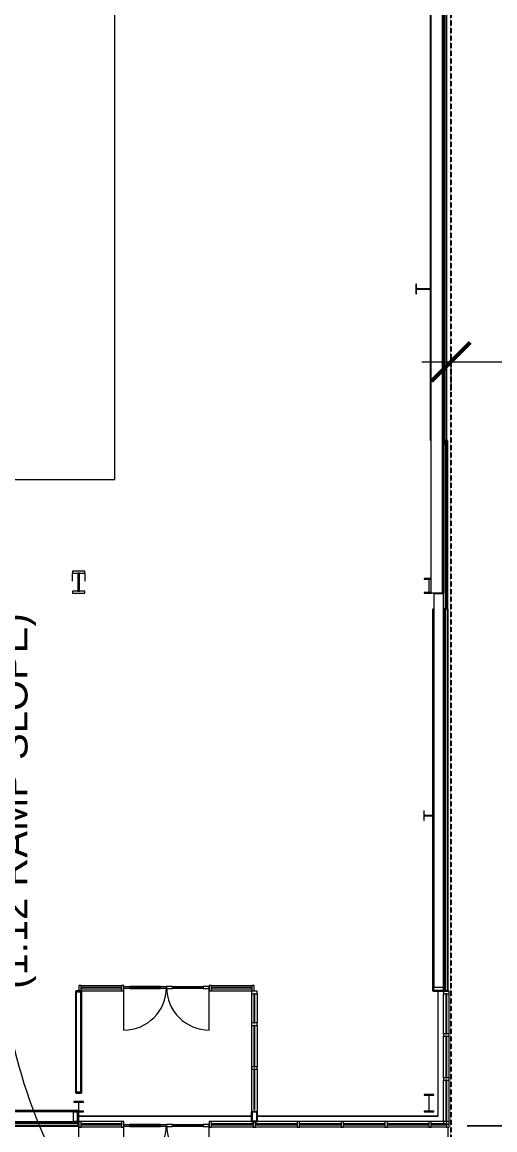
# Model space of a CAD drawing. Header units: inches. Extents: x 1 to 27263, y -26002 to 5769.
# Drawn here: x 25934 to 26324, y -22802 to -21889 of the extents above; entities that cross this region are included whole.
import ezdxf

# ---------------------------------------------------------------- set-up
doc = ezdxf.new("R2010")
doc.units = ezdxf.units.IN
doc.header["$MEASUREMENT"] = 0
doc.linetypes.add('Hidden', pattern=[0.28125, 0.1875, -0.09375])
for name, color, linetype, lineweight in [('A-ANNO-DIMS', 211, 'Continuous', 9), ('A-ANNO-DIMS-256', 211, 'Continuous', 9), ('A-DOOR', 31, 'Continuous', 9), ('A-FLOR', 192, 'Continuous', 9), ('A-GLAZ-CURT', 52, 'Continuous', 9), ('A-GLAZ-CWMG', 51, 'Continuous', 9), ('A-PROP-SBCK', 71, 'Hidden', 25), ('A-WALL', 113, 'Continuous', 9), ('A-WALL-PATT', 111, 'Continuous', 25), ('Conc', 7, 'Continuous', 9), ('I-WALL', 2, 'Continuous', 9), ('L-SITE-WALL', 31, 'Continuous', 9), ('S-BEAM', 12, 'Continuous', 9), ('S-COLS', 52, 'Continuous', 9)]:
    doc.layers.add(name, color=color, linetype=linetype, lineweight=lineweight)
doc.styles.add('Arial_1', font='arial.ttf', dxfattribs={"height": 23.60479})
doc.dimstyles.new('Linear_-_3_32__Arial', dxfattribs={"dimscale": 12, "dimtxt": 24, "dimasz": 2.666667, "dimexe": 2, "dimexo": 1.333333, "dimgap": 1.333333, "dimtad": 1, "dimrnd": 0.25, "dimzin": 1, "dimdsep": 46, "dimlunit": 4, "dimtxsty": 'Arial_1', "dimblk1": 'OBLIQUE', "dimblk2": 'OBLIQUE', "dimsah": 1, "dimcen": 0.09, "dimdle": 2, "dimazin": 0, "dimtfac": 1, "dimtdec": 4, "dimtix": 1, "dimtmove": 1, "dimatfit": 3, "dimfxl": 1, "dimtvp": 1, "dimtfill": 1, "dimfrac": 2, "dimtolj": 1, "dimtzin": 0, "dimarcsym": 2})
doc.dimstyles.new('Linear_-_3_32__Arial_1', dxfattribs={"dimscale": 12, "dimtxt": 24, "dimasz": 2.666667, "dimexe": 2, "dimexo": 1.333333, "dimgap": 1.333333, "dimtad": 1, "dimrnd": 0.25, "dimzin": 1, "dimdsep": 46, "dimlunit": 4, "dimtxsty": 'Arial_1', "dimblk1": 'OBLIQUE', "dimblk2": 'OBLIQUE', "dimsah": 1, "dimcen": 0.09, "dimdle": 2, "dimazin": 0, "dimtfac": 1, "dimtdec": 4, "dimtix": 1, "dimtmove": 0, "dimatfit": 3, "dimfxl": 1, "dimtvp": 1, "dimtfill": 1, "dimfrac": 2, "dimtolj": 1, "dimtzin": 0, "dimarcsym": 2})
pattern_1 = [(0, (0, 0), (0, 32), []), (90, (0, 0), (-32, 2e-15), [])]
pattern_2 = [(161.57, (1.28, 1.28), (-10.24040374, -0.00056827), [0, -72.858, 8.09, 0]), (18.43, (-1.28, 1.28), (-10.24040374, 0.00056827), [0, -72.858, 8.09, 0]), (108.43, (1.28, 1.28), (5.1184649, -25.6019259), [24.282, -56.666]), (71.57, (-1.28, 1.28), (5.1184649, 25.6019259), [24.282, -56.666])]
pattern_3 = [(45, (0, 0), (-25.342707, 25.342707), []), (45, (0, 38.4), (-25.342707, 25.342707), [])]

# ---------------------------------------------------------------- blocks, each defined once
blk = doc.blocks.new('Struct_Xcel_Sports Complex_rvt-1-Site Plan - Phase 1')
at = {"layer": 'A-FLOR', "color": 7}
for p, q in [((26273.39, -22359.55), (26273.39, -22360.05)), ((26276.89, -22687.68), (26276.89, -22790.8)), ((26123.27, -22790.8), (25980.77, -22790.8)), ((26276.89, -22790.8), (26128.02, -22790.8))]:
    blk.add_line(p, q, dxfattribs=at)
at = {"layer": 'L-SITE-WALL', "color": 7}
for p, q in [((25980.77, -22790.8), (26123.27, -22790.8)), ((26128.02, -22790.8), (26276.89, -22790.8)), ((25981.02, -22798.8), (25980.77, -22798.8))]:
    blk.add_line(p, q, dxfattribs=at)
blk = doc.blocks.new('W-Wide Flange-Column - B2_E-V8-Site Plan - Phase 1')
at = {"layer": 'S-COLS'}
h = blk.add_hatch(dxfattribs=at)
h.set_pattern_fill('FP_7', color=256, style=0, pattern_type=2)
h.set_pattern_definition([(225, (25980.89, -22783.053), (25.342707, -25.342707), []), (225, (25980.89, -22821.453), (25.342707, -25.342707), [])])
h.paths.add_polyline_path([(4, 4.25), (-4, 4.25), (-4, 3.82), (-0.84, 3.82), (-0.35, 3.61), (-0.14, 3.12), (-0.14, -3.12), (-0.35, -3.61), (-0.84, -3.82), (-4, -3.82), (-4, -4.25), (4, -4.25), (4, -3.82), (0.84, -3.82), (0.35, -3.61), (0.14, -3.12), (0.14, 3.12), (0.35, 3.61), (0.84, 3.82), (4, 3.82)], flags=0)
at = {"layer": 'S-COLS', "lineweight": 15}
for p, q in [((4, 4.25), (-4, 4.25)), ((-4, 4.25), (-4, 3.82)), ((-4, 3.82), (-0.84, 3.82)), ((-0.14, 3.12), (-0.14, -3.12)), ((0.14, -3.12), (0.14, 3.12)), ((0.84, 3.82), (4, 3.82)), ((4, 3.82), (4, 4.25)), ((-0.84, -3.82), (-4, -3.82)), ((-4, -3.82), (-4, -4.25)), ((-4, -4.25), (4, -4.25)), ((4, -3.82), (0.84, -3.82)), ((4, -4.25), (4, -3.82))]:
    blk.add_line(p, q, dxfattribs=at)
for centre, start, end in [((-0.84, 3.12), 0, 90), ((0.84, 3.12), 90, 180), ((-0.84, -3.12), 270, 0), ((0.84, -3.12), 180, 270)]:
    blk.add_arc(centre, 0.691, start, end, dxfattribs=at)
blk = doc.blocks.new('W-Wide Flange-Column - B2_D-1169473-Site Plan - Phase 1')
at = {"layer": 'S-COLS', "lineweight": 15}
for p, q in [((4, 7.12), (-4, 7.12)), ((-4, 7.12), (-4, 6.69)), ((-4, 6.69), (-0.84, 6.69)), ((-0.14, 6), (-0.14, -6)), ((0.14, -6), (0.14, 6)), ((0.84, 6.69), (4, 6.69)), ((4, 6.69), (4, 7.12)), ((-0.84, -6.69), (-4, -6.69)), ((-4, -6.69), (-4, -7.12)), ((-4, -7.12), (4, -7.12)), ((4, -6.69), (0.84, -6.69)), ((4, -7.12), (4, -6.69))]:
    blk.add_line(p, q, dxfattribs=at)
for centre, start, end in [((-0.84, 6), 0, 90), ((0.84, 6), 90, 180), ((-0.84, -6), 270, 0), ((0.84, -6), 180, 270)]:
    blk.add_arc(centre, 0.691, start, end, dxfattribs=at)
blk = doc.blocks.new('Girt_C - 8_D-1279678-Site Plan - Phase 1')
at = {"layer": 'S-BEAM'}
for p, q in [((26273.39, -22360.05), (26273.39, -22684.84)), ((26273.39, -22360.05), (26273.58, -22360.05)), ((26273.58, -22360.05), (26281.2, -22360.05)), ((26281.2, -22360.05), (26281.39, -22360.05)), ((26281.39, -22684.84), (26281.39, -22360.05)), ((26273.58, -22684.84), (26273.39, -22684.84)), ((26281.2, -22684.84), (26273.58, -22684.84)), ((26281.39, -22684.84), (26281.2, -22684.84))]:
    blk.add_line(p, q, dxfattribs=at)
blk = doc.blocks.new('System Panel - Exterior Glazing-1142345-Site Plan - Phase 1')
at = {"layer": 'A-GLAZ-CURT'}
for p, q in [((16.53125, 1.25), (-16.53125, 1.25)), ((-16.53125, 1.25), (-16.53125, 0.25)), ((-16.53125, 0.25), (-16.53125, 1.25)), ((16.53125, 1.25), (-16.53125, 1.25)), ((-16.53125, 0.25), (16.53125, 0.25)), ((-16.53125, 0.25), (16.53125, 0.25)), ((16.53125, 0.25), (16.53125, 1.25)), ((16.53125, 1.25), (16.53125, 0.25))]:
    blk.add_line(p, q, dxfattribs=at)
blk = doc.blocks.new('Door_Single_Storefront - one-1142389-Site Plan - Phase 1')
at = {"layer": 'A-DOOR'}
for p, q in [((-17.59375, -1), (-17.59375, 0.75)), ((-17.59375, 0.75), (-12.59375, 0.75)), ((-17.59375, -35.1875), (-17.59375, 0)), ((-12.59375, 0.75), (-12.59375, -1)), ((12.59375, 0.75), (-12.59375, 0.75)), ((-12.59375, -0.5), (-12.59375, 0.25)), ((-12.59375, 0.25), (12.59375, 0.25)), ((12.59375, -1), (12.59375, 0.75)), ((12.59375, 0.75), (17.59375, 0.75)), ((12.59375, 0.25), (12.59375, -0.5)), ((17.59375, 0.75), (17.59375, -1)), ((-12.59375, -1), (-17.59375, -1)), ((12.59375, -0.5), (-12.59375, -0.5)), ((-12.59375, -1), (12.59375, -1)), ((17.59375, -1), (12.59375, -1))]:
    blk.add_line(p, q, dxfattribs=at)
blk.add_arc((-17.59375, 0), 35.1875, 270, 0, dxfattribs=at)
blk = doc.blocks.new('Door_Single_Storefront - one-1142390-Site Plan - Phase 1')
at = {"layer": 'A-DOOR'}
for p, q in [((-17.59375, 35.1875), (-17.59375, 0)), ((-12.59375, 1), (-17.59375, 1)), ((-17.59375, 1), (-17.59375, -0.75)), ((-12.59375, -0.75), (-12.59375, 1)), ((-12.59375, 1), (12.59375, 1)), ((12.59375, 0.5), (-12.59375, 0.5)), ((-12.59375, 0.5), (-12.59375, -0.25)), ((17.59375, 1), (12.59375, 1)), ((12.59375, 1), (12.59375, -0.75)), ((12.59375, -0.25), (12.59375, 0.5)), ((17.59375, -0.75), (17.59375, 1)), ((-17.59375, -0.75), (-12.59375, -0.75)), ((-12.59375, -0.25), (12.59375, -0.25)), ((12.59375, -0.75), (-12.59375, -0.75)), ((12.59375, -0.75), (17.59375, -0.75))]:
    blk.add_line(p, q, dxfattribs=at)
blk.add_arc((-17.59375, 0), 35.1875, 360, 90, dxfattribs=at)
blk = doc.blocks.new('System Panel - Exterior Glazing-827454-Site Plan - Phase 1')
at = {"layer": 'A-GLAZ-CURT'}
for p, q in [((17.09375, 1.25), (-17.09375, 1.25)), ((-17.09375, 1.25), (-17.09375, 0.25)), ((-17.09375, 0.25), (-17.09375, 1.25)), ((17.09375, 1.25), (-17.09375, 1.25)), ((-17.09375, 0.25), (17.09375, 0.25)), ((-17.09375, 0.25), (17.09375, 0.25)), ((17.09375, 0.25), (17.09375, 1.25)), ((17.09375, 1.25), (17.09375, 0.25))]:
    blk.add_line(p, q, dxfattribs=at)
blk = doc.blocks.new('Rectangular Mullion - Exterior 2_ x 4_5_-1305154-Site Plan - Phase 1')
at = {"layer": 'A-GLAZ-CWMG'}
for p, q in [((26016.08, -22795.43), (25983.02, -22795.43)), ((26016.08, -22799.93), (25983.02, -22799.93))]:
    blk.add_line(p, q, dxfattribs=at)
blk = doc.blocks.new('Rectangular Mullion - Exterior 2_ x 4_5_-1305160-Site Plan - Phase 1')
at = {"layer": 'A-GLAZ-CWMG'}
for p, q in [((26123.27, -22795.43), (26090.45, -22795.43)), ((26124.64, -22799.93), (26090.45, -22799.93))]:
    blk.add_line(p, q, dxfattribs=at)
blk = doc.blocks.new('Rectangular Mullion - Exterior 2_ x 4_5_-1135280-Site Plan - Phase 1')
at = {"layer": 'A-GLAZ-CWMG'}
for p, q in [((26160.83, -22795.43), (26128.02, -22795.43)), ((26160.83, -22799.93), (26126.64, -22799.93))]:
    blk.add_line(p, q, dxfattribs=at)
blk = doc.blocks.new('Rectangular Mullion - Exterior 2_ x 4_5_-V12-Site Plan - Phase 1')
at = {"layer": 'A-GLAZ-CWMG'}
for p, q in [((26197.02, -22795.43), (26162.83, -22795.43)), ((26197.02, -22799.93), (26162.83, -22799.93))]:
    blk.add_line(p, q, dxfattribs=at)
blk = doc.blocks.new('Rectangular Mullion - Exterior 2_ x 4_5_-1142350-Site Plan - Phase 1')
at = {"layer": 'A-GLAZ-CWMG', "lineweight": 13}
for p, q in [((-2, 1.5), (0, 1.5)), ((-2, -3), (-2, 1.5)), ((0, 1.5), (0, -3)), ((0, -3), (-2, -3))]:
    blk.add_line(p, q, dxfattribs=at)
blk = doc.blocks.new('Rectangular Mullion - Exterior 2_ x 4_5_-1142353-Site Plan - Phase 1')
at = {"layer": 'A-GLAZ-CWMG', "lineweight": 13}
for p, q in [((0, 1.5), (-2, 1.5)), ((-2, 1.5), (-2, -3)), ((0, -3), (0, 1.5)), ((-2, -3), (0, -3))]:
    blk.add_line(p, q, dxfattribs=at)
blk = doc.blocks.new('Rectangular Mullion - Exterior 2_ x 4_5_-1142343-Site Plan - Phase 1')
at = {"layer": 'A-GLAZ-CWMG', "lineweight": 13}
for p, q in [((-1, 1.5), (1, 1.5)), ((-1, -3), (-1, 1.5)), ((1, 1.5), (1, -3)), ((1, -3), (-1, -3))]:
    blk.add_line(p, q, dxfattribs=at)
blk = doc.blocks.new('System Panel - Exterior Glazing-1274973-Site Plan - Phase 1')
at = {"layer": 'A-GLAZ-CURT'}
for p, q in [((6.31, 1.25), (-6.31, 1.25)), ((-6.31, 1.25), (-6.31, 0.25)), ((-6.31, 0.25), (-6.31, 1.25)), ((3.81, 1.25), (-6.31, 1.25)), ((-6.31, 0.25), (6.31, 0.25)), ((-6.31, 0.25), (6.31, 0.25)), ((6.31, 0.25), (6.31, 1.25)), ((6.31, 1.06), (6.31, 0.25))]:
    blk.add_line(p, q, dxfattribs=at)
blk = doc.blocks.new('Rectangular Mullion - Exterior 2_ x 4_5_-1274971-Site Plan - Phase 1')
at = {"layer": 'A-GLAZ-CWMG'}
for p, q in [((26281.52, -22795.43), (26271.39, -22795.43)), ((26284.02, -22799.93), (26271.39, -22799.93))]:
    blk.add_line(p, q, dxfattribs=at)
blk = doc.blocks.new('System Panel - Exterior Glazing-1142335-Site Plan - Phase 1')
at = {"layer": 'A-GLAZ-CURT'}
for p, q in [((16.53125, -0.25), (-16.53125, -0.25)), ((-16.53125, -0.25), (-16.53125, -1.25)), ((-16.53125, -1.25), (-16.53125, -0.25)), ((16.53125, -0.25), (-16.53125, -0.25)), ((-16.53125, -1.25), (16.53125, -1.25)), ((-16.53125, -1.25), (16.53125, -1.25)), ((16.53125, -1.25), (16.53125, -0.25)), ((16.53125, -0.25), (16.53125, -1.25))]:
    blk.add_line(p, q, dxfattribs=at)
blk = doc.blocks.new('System Panel - Exterior Glazing-827433-Site Plan - Phase 1')
at = {"layer": 'A-GLAZ-CURT'}
for p, q in [((17.09375, -0.25), (-17.09375, -0.25)), ((-17.09375, -0.25), (-17.09375, -1.25)), ((-17.09375, -1.25), (-17.09375, -0.25)), ((17.09375, -0.25), (-17.09375, -0.25)), ((-17.09375, -1.25), (17.09375, -1.25)), ((-17.09375, -1.25), (17.09375, -1.25)), ((17.09375, -1.25), (17.09375, -0.25)), ((17.09375, -0.25), (17.09375, -1.25))]:
    blk.add_line(p, q, dxfattribs=at)
blk = doc.blocks.new('Rectangular Mullion - Exterior 2_ x 4_5_-1135294-Site Plan - Phase 1')
at = {"layer": 'A-GLAZ-CWMG'}
for p, q in [((26281.52, -22722.99), (26281.52, -22689.93)), ((26286.02, -22722.99), (26286.02, -22689.93))]:
    blk.add_line(p, q, dxfattribs=at)
blk = doc.blocks.new('Rectangular Mullion - Exterior 2_ x 4_5_-V13-Site Plan - Phase 1')
at = {"layer": 'A-GLAZ-CWMG'}
for p, q in [((26281.52, -22795.37), (26281.52, -22761.18)), ((26286.02, -22795.37), (26286.02, -22761.18))]:
    blk.add_line(p, q, dxfattribs=at)
blk = doc.blocks.new('Rectangular Mullion - Exterior 2_ x 4_5_-1142342-Site Plan - Phase 1')
at = {"layer": 'A-GLAZ-CWMG', "lineweight": 13}
for p, q in [((0, 3), (-2, 3)), ((-2, 3), (-2, -1.5)), ((0, -1.5), (0, 3)), ((-2, -1.5), (0, -1.5))]:
    blk.add_line(p, q, dxfattribs=at)
blk = doc.blocks.new('Rectangular Mullion - Exterior 2_ x 4_5_-1115231-Site Plan - Phase 1')
at = {"layer": 'A-GLAZ-CWMG', "lineweight": 13}
for p, q in [((-1, 3), (1, 3)), ((-1, -1.5), (-1, 3)), ((1, 3), (1, -1.5)), ((1, -1.5), (-1, -1.5))]:
    blk.add_line(p, q, dxfattribs=at)
blk = doc.blocks.new('Rectangular Mullion - Exterior 2_ x 4_5_-769211-Site Plan - Phase 1')
at = {"layer": 'A-GLAZ-CWMG'}
for p, q in [((26281.52, -22759.18), (26281.52, -22724.99)), ((26286.02, -22759.18), (26286.02, -22724.99))]:
    blk.add_line(p, q, dxfattribs=at)
blk = doc.blocks.new('Rectangular Mullion - Exterior 2_ x 4_5_-827464-Site Plan - Phase 1')
at = {"layer": 'A-GLAZ-CWMG', "lineweight": 13}
for p, q in [((-1, 3), (1, 3)), ((-1, -1.5), (-1, 3)), ((1, 3), (1, -1.5)), ((1, -1.5), (-1, -1.5))]:
    blk.add_line(p, q, dxfattribs=at)
blk = doc.blocks.new('System Panel - Exterior Glazing-V14-Site Plan - Phase 1')
at = {"layer": 'A-GLAZ-CURT'}
for p, q in [((16.53125, 1.25), (-16.53125, 1.25)), ((-16.53125, 1.25), (-16.53125, 0.25)), ((-16.53125, 0.25), (-16.53125, 1.25)), ((16.53125, 1.25), (-16.53125, 1.25)), ((-16.53125, 0.25), (16.53125, 0.25)), ((-16.53125, 0.25), (16.53125, 0.25)), ((16.53125, 0.25), (16.53125, 1.25)), ((16.53125, 1.25), (16.53125, 0.25))]:
    blk.add_line(p, q, dxfattribs=at)
blk = doc.blocks.new('System Panel - Exterior Glazing-1142649-Site Plan - Phase 1')
at = {"layer": 'A-GLAZ-CURT'}
for p, q in [((12.06, 1.25), (-12.06, 1.25)), ((-12.06, 1.25), (-12.06, 0.25)), ((-12.06, 0.25), (-12.06, 1.25)), ((12.06, 1.25), (-12.06, 1.25)), ((-12.06, 0.25), (12.06, 0.25)), ((-12.06, 0.25), (12.06, 0.25)), ((12.06, 0.25), (12.06, 1.25)), ((12.06, 1.25), (12.06, 0.25))]:
    blk.add_line(p, q, dxfattribs=at)
blk = doc.blocks.new('Rectangular Mullion - Exterior 2_ x 4_5_-1135311-Site Plan - Phase 1')
at = {"layer": 'A-GLAZ-CWMG'}
for p, q in [((26123.39, -22752.24), (26123.39, -22787.3)), ((26127.89, -22752.24), (26127.89, -22787.3))]:
    blk.add_line(p, q, dxfattribs=at)
blk = doc.blocks.new('Rectangular Mullion - Exterior 2_ x 4_5_-769167-Site Plan - Phase 1')
at = {"layer": 'A-GLAZ-CWMG'}
for p, q in [((26123.39, -22716.05), (26123.39, -22750.24)), ((26127.89, -22716.05), (26127.89, -22750.24))]:
    blk.add_line(p, q, dxfattribs=at)
blk = doc.blocks.new('Rectangular Mullion - Exterior 2_ x 4_5_-1142647-Site Plan - Phase 1')
at = {"layer": 'A-GLAZ-CWMG'}
for p, q in [((26123.39, -22689.93), (26123.39, -22714.05)), ((26127.89, -22689.93), (26127.89, -22714.05))]:
    blk.add_line(p, q, dxfattribs=at)
blk = doc.blocks.new('Rectangular Mullion - Exterior 2_ x 4_5_-1142586-Site Plan - Phase 1')
at = {"layer": 'A-GLAZ-CWMG', "lineweight": 13}
for p, q in [((-2, 1.5), (0, 1.5)), ((-2, -3), (-2, 1.5)), ((0, 1.5), (0, -3)), ((0, -3), (-2, -3))]:
    blk.add_line(p, q, dxfattribs=at)
blk = doc.blocks.new('Rectangular Mullion - Exterior 2_ x 4_5_-827470-Site Plan - Phase 1')
at = {"layer": 'A-GLAZ-CWMG', "lineweight": 13}
for p, q in [((-1, 1.5), (1, 1.5)), ((-1, -3), (-1, 1.5)), ((1, 1.5), (1, -3)), ((1, -3), (-1, -3))]:
    blk.add_line(p, q, dxfattribs=at)
blk = doc.blocks.new('Rectangular Mullion - Exterior 2_ x 4_5_-1305234-Site Plan - Phase 1')
at = {"layer": 'A-GLAZ-CWMG'}
for p, q in [((26090.45, -22683.18), (26123.52, -22683.18)), ((26090.45, -22687.68), (26123.52, -22687.68))]:
    blk.add_line(p, q, dxfattribs=at)
blk = doc.blocks.new('Rectangular Mullion - Profile_Polycarbonate_right-1189761-Site Plan - Phase 1')
at = {"layer": 'A-GLAZ-CWMG', "lineweight": 13}
for p, q in [((0, 1.141125), (-3.622, 1.141125)), ((-3.622, 1.141125), (-3.622, 0.787125)), ((-3.622, 0.787125), (-3.372, 0.787125)), ((-3.5595, 0.849625), (-3.5595, 1.078625)), ((-3.5595, 1.078625), (-0.0625, 1.078625)), ((-3.372, 0.849625), (-3.5595, 0.849625)), ((-3.372, 0.787125), (-3.372, 0.849625)), ((-0.0625, 1.078625), (-0.0625, -0.922375)), ((0, -0.984875), (0, 1.141125)), ((-2.7715, -0.859875), (-2.834, -0.859875)), ((-2.834, -0.859875), (-2.834, -0.984875)), ((-2.834, -0.984875), (0, -0.984875)), ((-2.7715, -0.922375), (-2.7715, -0.859875)), ((-0.0625, -0.922375), (-2.7715, -0.922375))]:
    blk.add_line(p, q, dxfattribs=at)
blk = doc.blocks.new('columns and girder2 - one-V33-Site Plan - Phase 1')
at = {"layer": 'S-BEAM'}
h = blk.add_hatch(dxfattribs=at)
h.set_pattern_fill('FP_26', color=256, style=0, pattern_type=2)
h.set_pattern_definition([(225, (25980.89, -22360.053), (25.342707, -25.342707), []), (225, (25980.89, -22398.453), (25.342707, -25.342707), [])])
h.paths.add_polyline_path([(5, -0.5), (-5, -0.5), (-5, -2), (5, -2)], flags=0)
h.paths.add_polyline_path([(-5, -17.03), (-5, -18.55), (5, -18.55), (5, -17.03)], flags=0)
h.paths.add_polyline_path([(5, -1204.89), (-5, -1204.89), (-5, -1206.4), (5, -1206.4)], flags=0)
h.paths.add_polyline_path([(3.48, -1224.25), (-5, -1224.25), (-5, -1225.75), (5, -1225.75), (5, -1224.25)], flags=0)
at = {"layer": 'S-BEAM', "lineweight": 15}
for p, q in [((5, -0.5), (-5, -0.5)), ((-5, -0.5), (-5, -2)), ((-5, -2), (5, -2)), ((0.62, -2), (-0.63, -2)), ((-0.63, -2), (-0.63, -17.03)), ((0.62, -17.03), (0.62, -2)), ((5, -2), (5, -0.5)), ((5, -17.03), (-5, -17.03)), ((-5, -17.03), (-5, -18.55)), ((-0.63, -17.03), (0.62, -17.03)), ((5, -18.55), (5, -17.03)), ((-5, -18.55), (5, -18.55))]:
    blk.add_line(p, q, dxfattribs=at)
at = {"layer": 'S-BEAM'}
for p, q in [((-5, -17.03), (-5, -10.42)), ((5, -10.42), (5, -17.03))]:
    blk.add_line(p, q, dxfattribs=at)
blk = doc.blocks.new('Girt_C - 8_D-1278687-Site Plan - Phase 1')
at = {"layer": 'S-BEAM'}
for p, q in [((25976.39, -22787.3), (24248.39, -22787.3)), ((25976.39, -22787.3), (25976.39, -22787.49)), ((25976.39, -22787.49), (25976.39, -22795.12)), ((24248.39, -22795.3), (25976.39, -22795.3)), ((25976.39, -22795.12), (25976.39, -22795.3))]:
    blk.add_line(p, q, dxfattribs=at)
blk = doc.blocks.new('Rectangular Mullion - Exterior 2_ x 4_5_-1142587-Site Plan - Phase 1')
at = {"layer": 'A-GLAZ-CWMG', "lineweight": 13}
for p, q in [((0, 1.5), (-2, 1.5)), ((-2, 1.5), (-2, -3)), ((0, -3), (0, 1.5)), ((-2, -3), (0, -3))]:
    blk.add_line(p, q, dxfattribs=at)
blk = doc.blocks.new('Girt_Z - 10_D-1236892-Site Plan - Phase 1')
at = {"layer": 'S-BEAM'}
for p, q in [((26271.39, -22359.55), (26271.39, -21135.55)), ((26280.75, -22359.55), (26280.75, -21135.55)), ((26280.82, -22359.55), (26280.82, -21135.55)), ((26281.39, -21135.55), (26281.39, -22359.55)), ((26280.75, -22359.55), (26271.39, -22359.55)), ((26280.82, -22359.55), (26280.75, -22359.55)), ((26281.39, -22359.55), (26280.82, -22359.55))]:
    blk.add_line(p, q, dxfattribs=at)
blk = doc.blocks.new('DIMBLOCK53-Site Plan - Phase 1')
at = {"layer": 'A-ANNO-DIMS-256', "lineweight": 50}
for p, q in [((26287.52, -22168.88), (26303.52, -22152.88)), ((27007.52, -22168.88), (27023.52, -22152.88)), ((26287.52, -22168.88), (26271.52, -22184.88)), ((27007.52, -22168.88), (26991.52, -22184.88))]:
    blk.add_line(p, q, dxfattribs=at)
at = {"layer": 'A-ANNO-DIMS-256'}
for p, q in [((26287.52, -22162.25), (26287.52, -22192.88)), ((26287.52, -22168.88), (26287.52, -22162.25)), ((27007.52, -22162.25), (27007.52, -22192.88)), ((27007.52, -22168.88), (27007.52, -22162.25)), ((26263.52, -22168.88), (27031.52, -22168.88))]:
    blk.add_line(p, q, dxfattribs=at)
at = {"layer": 'A-ANNO-DIMS-256', "color": 0, "attachment_point": 1, "line_spacing_factor": 0.938532, "style": 'Arial_1', "bg_fill": 3, "box_fill_scale": 1.25, "bg_fill_color": 0, "bg_fill_transparency": 0}
for s, insert, char_height, width in [('60\' - 0"', (26596.56, -22122.26), 23.605, 122.2892), ('(UNLIMITED AREA SETBACK)', (26418.41, -22191.18), 23.6048, 549.8585)]:
    blk.add_mtext(s, dxfattribs=dict(at, insert=insert, char_height=char_height, width=width))
blk = doc.blocks.new('_Oblique')
at = {"color": 0, "linetype": 'ByBlock', "lineweight": -2}
blk.add_line((-0.5, -0.5), (0.5, 0.5), dxfattribs=at)
blk = doc.blocks.new('DIMBLOCK56-Site Plan - Phase 1')
at = {"layer": 'A-ANNO-DIMS-256'}
for p, q in [((26069.78, -22856.07), (26069.78, -22976.07)), ((26202.89, -22880.07), (26045.78, -22880.07)), ((26069.78, -22880.07), (26202.89, -22880.07)), ((26142.89, -22952.07), (26045.78, -22952.07)), ((26069.78, -22952.07), (26142.89, -22952.07))]:
    blk.add_line(p, q, dxfattribs=at)
at = {"layer": 'A-ANNO-DIMS-256', "lineweight": 50}
for p, q in [((26069.78, -22880.07), (26053.78, -22864.07)), ((26069.78, -22880.07), (26085.78, -22896.07)), ((26069.78, -22952.07), (26053.78, -22936.07)), ((26069.78, -22952.07), (26085.78, -22968.07))]:
    blk.add_line(p, q, dxfattribs=at)
at = {"layer": 'A-ANNO-DIMS-256'}
blk.add_ellipse((26069.78, -22574.21), major_axis=(0, 341.86), ratio=0.470866, start_param=1.570796, end_param=3.141593, dxfattribs=at)
at = {"layer": 'A-ANNO-DIMS-256', "color": 0, "insert": (25915.12, -22685.9), "char_height": 23.6048, "width": 368.64, "attachment_point": 1, "rotation": 90, "line_spacing_factor": 0.938532, "style": 'Arial_1', "bg_fill": 3, "box_fill_scale": 1.25, "bg_fill_color": 0, "bg_fill_transparency": 0}
blk.add_mtext('(1:12 RAMP SLOPE)', dxfattribs=at)
at = {"layer": 'A-ANNO-DIMS-256', "color": 0, "insert": (25878.2, -22574.21), "char_height": 23.605, "width": 100.5785, "attachment_point": 1, "rotation": 90, "line_spacing_factor": 0.938532, "style": 'Arial_1', "bg_fill": 3, "box_fill_scale": 1.25, "bg_fill_color": 0, "bg_fill_transparency": 0}
blk.add_mtext('6\' - 0"', dxfattribs=at)
blk = doc.blocks.new('DIMBLOCK87-Site Plan - Phase 1')
at = {"layer": 'A-ANNO-DIMS-256', "lineweight": 50}
for p, q in [((27238.96, -21124.3), (27222.96, -21108.3)), ((27238.96, -21124.3), (27254.96, -21140.3)), ((27238.96, -22798.8), (27222.96, -22782.8)), ((27238.96, -22798.8), (27254.96, -22814.8))]:
    blk.add_line(p, q, dxfattribs=at)
at = {"layer": 'A-ANNO-DIMS-256'}
for p, q in [((26293.27, -21124.3), (27262.96, -21124.3)), ((27238.96, -21124.3), (26293.27, -21124.3)), ((27238.96, -22822.8), (27238.96, -21124.3)), ((26300.89, -22798.8), (27262.96, -22798.8)), ((27238.96, -22798.8), (26300.89, -22798.8))]:
    blk.add_line(p, q, dxfattribs=at)
at = {"layer": 'A-ANNO-DIMS-256', "color": 0, "insert": (27192.34, -22048.88), "char_height": 23.6048, "width": 209.5754, "attachment_point": 1, "rotation": 90, "line_spacing_factor": 0.938532, "style": 'Arial_1', "bg_fill": 3, "box_fill_scale": 1.25, "bg_fill_color": 0, "bg_fill_transparency": 0}
blk.add_mtext('139\' - 6 1/2"', dxfattribs=at)

msp = doc.modelspace()

# ---------------------------------------------------------------- hatches: boundary and pattern name
at = {"layer": 'A-WALL-PATT', "lineweight": 9}
h = msp.add_hatch(dxfattribs=at)
h.set_pattern_fill('FP_12', color=256, style=0, pattern_type=2)
h.set_pattern_definition(pattern_1)
h.paths.add_polyline_path([(26281.390225, -22233.67781), (26282.390225, -22233.67781), (26282.390225, -21124.30281), (26281.390225, -21124.30281), (26281.390225, -21700.602101)], flags=0)
at = {"layer": 'A-WALL-PATT', "lineweight": 9, "transparency": 33554649}
msp.add_hatch(color=256, dxfattribs=at).paths.add_polyline_path([(26284.677625, -22372.61531), (26284.677625, -22233.74031), (26283.102825, -22233.74031), (26283.102825, -22372.61531)], flags=0)
at = {"layer": 'A-WALL-PATT', "lineweight": 9}
h = msp.add_hatch(dxfattribs=at)
h.set_pattern_fill('FP_12', color=256, style=0, pattern_type=2)
h.set_pattern_definition(pattern_1)
h.paths.add_polyline_path([(26283.140225, -22686.92781), (26283.140225, -22373.67781), (26282.140225, -22373.67781), (26282.140225, -22686.92781)], flags=0)
h = msp.add_hatch(dxfattribs=at)
h.set_pattern_fill('FP_9', color=256, style=0, pattern_type=2)
h.set_pattern_definition([(0, (0, 0), (81.92, 20.48), [3.379, -58.061, 3.379, -58.061, -327.68]), (0, (0, 0), (81.92, 20.48), [-122.88, 3.379, -119.501, 3.379, -58.061, -143.36]), (0, (0, 0), (81.92, 20.48), [-307.2, 3.379, -37.581, 3.379, -99.021]), (120, (30.72, 10.24), (-58.6962, 60.704801), [3.379, -58.061, 3.379, -58.061, -327.68]), (120, (30.72, 10.24), (-58.6962, 60.704801), [-122.88, 3.379, -119.501, 3.379, -58.061, -143.36]), (120, (30.72, 10.24), (-58.6962, 60.704801), [-307.2, 3.379, -37.581, 3.379, -99.021]), (240, (40.96, 51.2), (-23.2238, -81.184801), [3.379, -58.061, 3.379, -58.061, -327.68]), (240, (40.96, 51.2), (-23.2238, -81.184801), [-122.88, 3.379, -119.501, 3.379, -58.061, -143.36]), (240, (40.96, 51.2), (-23.2238, -81.184801), [-307.2, 3.379, -37.581, 3.379, -99.021])])
h.paths.add_polyline_path([(25982.640225, -22771.55281), (25983.265225, -22771.55281), (25983.265225, -22687.92781), (25982.640225, -22687.92781), (25982.640225, -22770.92781)], flags=0)
h = msp.add_hatch(dxfattribs=at)
h.set_pattern_fill('FP_10', color=256, style=0, pattern_type=2)
h.set_pattern_definition(pattern_2)
h.paths.add_polyline_path([(26281.390225, -22686.92781), (26281.28085, -22684.83781), (26273.390225, -22684.83781), (26273.4996, -22686.92781), (26281.364943, -22686.92781)], flags=0)
h = msp.add_hatch(dxfattribs=at)
h.set_pattern_fill('FP_10', color=256, style=0, pattern_type=2)
h.set_pattern_definition(pattern_2)
h.paths.add_polyline_path([(25976.390225, -22795.30281), (25980.015225, -22795.193435), (25980.015225, -22787.30281), (25976.390225, -22787.412185), (25976.390225, -22795.27769)], flags=0)
h = msp.add_hatch(dxfattribs=at)
h.set_pattern_fill('FP_12', color=256, style=0, pattern_type=2)
h.set_pattern_definition(pattern_1)
h.paths.add_polyline_path([(25837.015225, -22797.05281), (25980.015225, -22797.05281), (25980.015225, -22796.05281), (25837.015225, -22796.05281)], flags=0)
at = {"layer": 'S-COLS'}
h = msp.add_hatch(dxfattribs=at)
h.set_pattern_fill('FP_8', color=256, style=0, pattern_type=2)
h.set_pattern_definition(pattern_3)
h.paths.add_polyline_path([(26270.956632, -22112.80281), (26271.390225, -22112.80281), (26271.390225, -22104.80281), (26270.956632, -22104.80281), (26270.956632, -22107.966873), (26270.754123, -22108.455771), (26270.265225, -22108.658279), (26259.765225, -22108.658279), (26259.276327, -22108.455771), (26259.073819, -22107.966873), (26259.073819, -22104.80281), (26258.640225, -22104.80281), (26258.640225, -22112.80281), (26259.073819, -22112.80281), (26259.073819, -22109.638748), (26259.276327, -22109.14985), (26259.765225, -22108.947342), (26270.265225, -22108.947342), (26270.754123, -22109.14985), (26270.956632, -22109.638748)], flags=0)
h = msp.add_hatch(dxfattribs=at)
h.set_pattern_fill('FP_8', color=256, style=0, pattern_type=2)
h.set_pattern_definition(pattern_3)
h.paths.add_polyline_path([(26265.390225, -22359.55281), (26271.390225, -22359.55281), (26271.390225, -22359.119217), (26270.226163, -22359.119217), (26269.737265, -22358.916708), (26269.534757, -22358.42781), (26269.534757, -22348.67781), (26269.737265, -22348.188912), (26270.226163, -22347.986404), (26271.390225, -22347.986404), (26271.390225, -22347.55281), (26265.390225, -22347.55281), (26265.390225, -22347.986404), (26268.554288, -22347.986404), (26269.043186, -22348.188912), (26269.245694, -22348.67781), (26269.245694, -22358.42781), (26269.043186, -22358.916708), (26268.554288, -22359.119217), (26265.390225, -22359.119217)], flags=0)
h = msp.add_hatch(dxfattribs=at)
h.set_pattern_fill('FP_8', color=256, style=0, pattern_type=2)
h.set_pattern_definition(pattern_3)
h.paths.add_polyline_path([(26265.140225, -22547.05281), (26265.573819, -22547.05281), (26265.573819, -22543.888748), (26265.776327, -22543.39985), (26266.265225, -22543.197342), (26272.265225, -22543.197342), (26272.754123, -22543.39985), (26272.956632, -22543.888748), (26272.956632, -22547.05281), (26273.390225, -22547.05281), (26273.390225, -22539.05281), (26272.956632, -22539.05281), (26272.956632, -22542.216873), (26272.754123, -22542.705771), (26272.265225, -22542.908279), (26266.265225, -22542.908279), (26265.776327, -22542.705771), (26265.573819, -22542.216873), (26265.573819, -22539.05281), (26265.140225, -22539.05281)], flags=0)

# ---------------------------------------------------------------- linework, layer by layer
at = {"layer": 'A-FLOR'}
for p, q in [((26010.640225, -22266.05281), (26010.640225, -21135.05281)), ((24603.390225, -22266.05281), (26010.640225, -22266.05281))]:
    msp.add_line(p, q, dxfattribs=at)
at = {"layer": 'A-PROP-SBCK'}
msp.add_line((26287.515225, -19438.180554), (26287.515225, -25779.864276), dxfattribs=at)
at = {"layer": 'A-WALL'}
for p, q in [((26282.390225, -22233.67781), (26282.390225, -21123.30281)), ((26283.140225, -22373.67781), (26281.389172, -22373.67781)), ((26282.140225, -22686.92781), (26282.140225, -22373.67781)), ((26283.140225, -22687.67781), (26283.140225, -22372.92781)), ((26284.640225, -22687.67781), (26284.640225, -22372.92781)), ((26273.390225, -22686.92781), (26273.390225, -22684.83781)), ((26273.390225, -22686.92781), (26283.140225, -22686.92781)), ((26281.390225, -22686.92781), (26281.390225, -22684.83781)), ((25979.140225, -22770.92781), (25979.140225, -22688.55281)), ((25982.640225, -22688.55281), (25979.140225, -22688.55281)), ((25982.640225, -22770.92781), (25982.640225, -22688.55281)), ((25979.140225, -22770.92781), (25982.640225, -22770.92781)), ((25976.890225, -22787.30281), (25976.390225, -22787.30281)), ((25980.015225, -22797.05281), (25980.015225, -22787.30281)), ((26123.890225, -22787.30281), (26123.890225, -22794.80281)), ((26127.390225, -22787.30281), (26127.390225, -22794.80281)), ((25980.765225, -22797.05281), (25836.265225, -22797.05281)), ((25980.015225, -22796.05281), (25837.015225, -22796.05281)), ((25980.015225, -22795.30281), (25976.390225, -22795.30281)), ((26123.890225, -22794.80281), (26127.390225, -22794.80281)), ((25980.765225, -22798.55281), (25836.265225, -22798.55281))]:
    msp.add_line(p, q, dxfattribs=at)
at = {"layer": 'A-WALL', "lineweight": 25}
for p, q in [((26283.102825, -22233.74031), (26283.102825, -22372.61531)), ((26284.677625, -22233.74031), (26283.102825, -22233.74031)), ((26284.677625, -22372.61531), (26284.677625, -22233.74031)), ((26283.102825, -22372.61531), (26284.677625, -22372.61531))]:
    msp.add_line(p, q, dxfattribs=at)
at = {"layer": 'Conc'}
for p, q in [((25981.015225, -22892.067479), (25981.015225, -22799.92781)), ((26284.890225, -22799.92781), (26284.890225, -22946.067479))]:
    msp.add_line(p, q, dxfattribs=at)
at = {"layer": 'I-WALL', "lineweight": 25}
for p, q in [((25978.515225, -22687.92781), (25978.515225, -22771.55281)), ((25983.265225, -22687.92781), (25978.515225, -22687.92781)), ((25983.265225, -22771.55281), (25983.265225, -22687.92781)), ((25978.515225, -22771.55281), (25983.265225, -22771.55281)), ((26128.015225, -22787.30281), (26123.265225, -22787.30281)), ((26123.265225, -22787.30281), (26123.265225, -22795.42781)), ((26128.015225, -22795.42781), (26128.015225, -22787.30281)), ((26123.265225, -22795.42781), (26128.015225, -22795.42781))]:
    msp.add_line(p, q, dxfattribs=at)
at = {"layer": 'L-SITE-WALL', "lineweight": 25}
for p, q in [((26283.890225, -22233.67781), (26283.890225, -21121.80281)), ((26270.640225, -21135.05281), (26270.640225, -22233.67781)), ((26270.640225, -22233.67781), (26271.390225, -22233.67781)), ((26281.390225, -22233.67781), (26283.890225, -22233.67781)), ((26272.640225, -22372.92781), (26272.640225, -22687.67781)), ((26273.390225, -22372.92781), (26272.640225, -22372.92781)), ((26285.015225, -22372.92781), (26281.38923, -22372.92781)), ((26285.015225, -22687.67781), (26285.015225, -22372.92781)), ((26272.640225, -22687.67781), (26285.015225, -22687.67781)), ((25980.590364, -22786.55281), (25836.265225, -22786.55281)), ((25980.765225, -22798.92781), (25980.765225, -22787.30281)), ((25836.265225, -22798.92781), (25980.765225, -22798.92781))]:
    msp.add_line(p, q, dxfattribs=at)
at = {"layer": 'S-COLS', "lineweight": 15}
for p, q in [((26259.073819, -22104.80281), (26258.640225, -22104.80281)), ((26258.640225, -22104.80281), (26258.640225, -22112.80281)), ((26258.640225, -22112.80281), (26259.073819, -22112.80281)), ((26259.073819, -22107.966873), (26259.073819, -22104.80281)), ((26259.073819, -22112.80281), (26259.073819, -22109.638748)), ((26270.265225, -22108.658279), (26259.765225, -22108.658279)), ((26259.765225, -22108.947342), (26270.265225, -22108.947342)), ((26271.390225, -22104.80281), (26270.956632, -22104.80281)), ((26270.956632, -22104.80281), (26270.956632, -22107.966873)), ((26270.956632, -22109.638748), (26270.956632, -22112.80281)), ((26270.956632, -22112.80281), (26271.390225, -22112.80281)), ((26271.390225, -22347.55281), (26265.390225, -22347.55281)), ((26265.390225, -22347.55281), (26265.390225, -22347.986404)), ((26265.390225, -22347.986404), (26268.554288, -22347.986404)), ((26269.245694, -22348.67781), (26269.245694, -22358.42781)), ((26269.534757, -22358.42781), (26269.534757, -22348.67781)), ((26270.226163, -22347.986404), (26271.390225, -22347.986404)), ((26268.554288, -22359.119217), (26265.390225, -22359.119217)), ((26265.390225, -22359.119217), (26265.390225, -22359.55281)), ((26271.390225, -22359.119217), (26270.226163, -22359.119217)), ((26265.390225, -22359.55281), (26271.390225, -22359.55281)), ((26265.573819, -22539.05281), (26265.140225, -22539.05281)), ((26265.140225, -22539.05281), (26265.140225, -22547.05281)), ((26265.573819, -22542.216873), (26265.573819, -22539.05281)), ((26273.390225, -22539.05281), (26272.956632, -22539.05281)), ((26272.956632, -22539.05281), (26272.956632, -22542.216873)), ((26265.140225, -22547.05281), (26265.573819, -22547.05281)), ((26265.573819, -22547.05281), (26265.573819, -22543.888748)), ((26272.265225, -22542.908279), (26266.265225, -22542.908279)), ((26266.265225, -22543.197342), (26272.265225, -22543.197342)), ((26272.956632, -22543.888748), (26272.956632, -22547.05281)), ((26272.956632, -22547.05281), (26273.390225, -22547.05281))]:
    msp.add_line(p, q, dxfattribs=at)
for centre, start, end in [((26259.765225, -22107.966873), 180, 270), ((26259.765225, -22109.638748), 90, 180), ((26270.265225, -22107.966873), 270, 0), ((26270.265225, -22109.638748), 0, 90), ((26268.554288, -22348.67781), 0, 90), ((26270.226163, -22348.67781), 90, 180), ((26268.554288, -22358.42781), 270, 0), ((26270.226163, -22358.42781), 180, 270), ((26266.265225, -22542.216873), 180, 270), ((26266.265225, -22543.888748), 90, 180), ((26272.265225, -22542.216873), 270, 0), ((26272.265225, -22543.888748), 0, 90)]:
    msp.add_arc(centre, 0.691406, start, end, dxfattribs=at)

# ---------------------------------------------------------------- block references
at = {"layer": 'A-DOOR'}
for p in [(26035.671475, -22684.67781), (26035.671475, -22798.42781)]:
    msp.add_blockref('Door_Single_Storefront - one-1142389-Site Plan - Phase 1', p, dxfattribs=at)
at = {"layer": 'A-DOOR', "rotation": 180}
for p in [(26070.858975, -22684.67781), (26070.858975, -22798.42781)]:
    msp.add_blockref('Door_Single_Storefront - one-1142390-Site Plan - Phase 1', p, dxfattribs=at)
at = {"layer": 'A-GLAZ-CURT'}
for name, p, rotation in [('System Panel - Exterior Glazing-1142345-Site Plan - Phase 1', (25999.546475, -22684.67781), 180), ('System Panel - Exterior Glazing-1142345-Site Plan - Phase 1', (26106.983975, -22684.67781), 180), ('System Panel - Exterior Glazing-1142649-Site Plan - Phase 1', (26126.390225, -22701.99031), 90), ('System Panel - Exterior Glazing-1142335-Site Plan - Phase 1', (26284.515225, -22706.45906), 270), ('System Panel - Exterior Glazing-827454-Site Plan - Phase 1', (26126.390225, -22733.14656), 90), ('System Panel - Exterior Glazing-827433-Site Plan - Phase 1', (26284.515225, -22742.08406), 270), ('System Panel - Exterior Glazing-V14-Site Plan - Phase 1', (26126.390225, -22768.77156), 90), ('System Panel - Exterior Glazing-827433-Site Plan - Phase 1', (26284.515225, -22778.27156), 270)]:
    msp.add_blockref(name, p, dxfattribs=dict(at, rotation=rotation))
for name, p in [('System Panel - Exterior Glazing-1142345-Site Plan - Phase 1', (25999.546475, -22798.42781)), ('System Panel - Exterior Glazing-827454-Site Plan - Phase 1', (26107.546475, -22798.42781)), ('System Panel - Exterior Glazing-827454-Site Plan - Phase 1', (26143.733975, -22798.42781)), ('System Panel - Exterior Glazing-827454-Site Plan - Phase 1', (26179.921475, -22798.42781)), ('System Panel - Exterior Glazing-827454-Site Plan - Phase 1', (26216.108975, -22798.42781)), ('System Panel - Exterior Glazing-827454-Site Plan - Phase 1', (26252.296475, -22798.42781)), ('System Panel - Exterior Glazing-1274973-Site Plan - Phase 1', (26277.702725, -22798.42781))]:
    msp.add_blockref(name, p, dxfattribs=at)
at = {"layer": 'A-GLAZ-CWMG'}
for name, p, rotation in [('Rectangular Mullion - Profile_Polycarbonate_right-1189761-Site Plan - Phase 1', (26283.890225, -22233.67781), 90.00000000000422), ('Rectangular Mullion - Exterior 2_ x 4_5_-1142342-Site Plan - Phase 1', (26284.515225, -22687.92781), 89.99999999999997), ('Rectangular Mullion - Exterior 2_ x 4_5_-1142353-Site Plan - Phase 1', (25981.015225, -22798.42781), 180)]:
    msp.add_blockref(name, p, dxfattribs=dict(at, rotation=rotation))
at = {"layer": 'A-GLAZ-CWMG', "extrusion": (0, 0, -1)}
for name, p in [('Rectangular Mullion - Exterior 2_ x 4_5_-1142586-Site Plan - Phase 1', (-25981.015225, -22684.67781)), ('Rectangular Mullion - Exterior 2_ x 4_5_-827470-Site Plan - Phase 1', (-26017.077725, -22684.67781)), ('Rectangular Mullion - Exterior 2_ x 4_5_-827470-Site Plan - Phase 1', (-26089.452725, -22684.67781))]:
    msp.add_blockref(name, p, dxfattribs=at)
at = {"layer": 'A-GLAZ-CWMG'}
for name, p in [('Rectangular Mullion - Exterior 2_ x 4_5_-1305234-Site Plan - Phase 1', (-107.4375, 0)), ('Rectangular Mullion - Exterior 2_ x 4_5_-1305234-Site Plan - Phase 1', (0, 0)), ('Rectangular Mullion - Exterior 2_ x 4_5_-1142587-Site Plan - Phase 1', (26125.515225, -22684.67781)), ('Rectangular Mullion - Exterior 2_ x 4_5_-1142647-Site Plan - Phase 1', (0, 0)), ('Rectangular Mullion - Exterior 2_ x 4_5_-1135294-Site Plan - Phase 1', (0, 0)), ('Rectangular Mullion - Exterior 2_ x 4_5_-769167-Site Plan - Phase 1', (0, 0)), ('Rectangular Mullion - Exterior 2_ x 4_5_-769211-Site Plan - Phase 1', (0, 0)), ('Rectangular Mullion - Exterior 2_ x 4_5_-1135311-Site Plan - Phase 1', (0, 0)), ('Rectangular Mullion - Exterior 2_ x 4_5_-V13-Site Plan - Phase 1', (0, 0)), ('Rectangular Mullion - Exterior 2_ x 4_5_-1305154-Site Plan - Phase 1', (0, 0)), ('Rectangular Mullion - Exterior 2_ x 4_5_-1305160-Site Plan - Phase 1', (0, 0)), ('Rectangular Mullion - Exterior 2_ x 4_5_-1135280-Site Plan - Phase 1', (0, 0)), ('Rectangular Mullion - Exterior 2_ x 4_5_-V12-Site Plan - Phase 1', (0, 0)), ('Rectangular Mullion - Exterior 2_ x 4_5_-V12-Site Plan - Phase 1', (36.1875, 0)), ('Rectangular Mullion - Exterior 2_ x 4_5_-V12-Site Plan - Phase 1', (72.375, 0)), ('Rectangular Mullion - Exterior 2_ x 4_5_-1274971-Site Plan - Phase 1', (0, 0))]:
    msp.add_blockref(name, p, dxfattribs=at)
at = {"layer": 'A-GLAZ-CWMG', "extrusion": (0, 0, -1)}
for name, p, rotation in [('Rectangular Mullion - Exterior 2_ x 4_5_-1142586-Site Plan - Phase 1', (-26126.390225, -22687.92781), 90), ('Rectangular Mullion - Exterior 2_ x 4_5_-827470-Site Plan - Phase 1', (-26126.390225, -22715.05281), 90), ('Rectangular Mullion - Exterior 2_ x 4_5_-827464-Site Plan - Phase 1', (-26284.515225, -22723.99031), 270), ('Rectangular Mullion - Exterior 2_ x 4_5_-827470-Site Plan - Phase 1', (-26126.390225, -22751.24031), 90), ('Rectangular Mullion - Exterior 2_ x 4_5_-1115231-Site Plan - Phase 1', (-26284.515225, -22760.17781), 270), ('Rectangular Mullion - Exterior 2_ x 4_5_-1142343-Site Plan - Phase 1', (-26017.077725, -22798.42781), 180), ('Rectangular Mullion - Exterior 2_ x 4_5_-1142343-Site Plan - Phase 1', (-26089.452725, -22798.42781), 180), ('Rectangular Mullion - Exterior 2_ x 4_5_-1142343-Site Plan - Phase 1', (-26125.640225, -22798.42781), 180), ('Rectangular Mullion - Exterior 2_ x 4_5_-1142343-Site Plan - Phase 1', (-26161.827725, -22798.42781), 180), ('Rectangular Mullion - Exterior 2_ x 4_5_-1142343-Site Plan - Phase 1', (-26198.015225, -22798.42781), 180), ('Rectangular Mullion - Exterior 2_ x 4_5_-1142343-Site Plan - Phase 1', (-26234.202725, -22798.42781), 180), ('Rectangular Mullion - Exterior 2_ x 4_5_-1142343-Site Plan - Phase 1', (-26270.390225, -22798.42781), 180), ('Rectangular Mullion - Exterior 2_ x 4_5_-1115231-Site Plan - Phase 1', (-26284.515225, -22796.36531), 270), ('Rectangular Mullion - Exterior 2_ x 4_5_-1142350-Site Plan - Phase 1', (-26286.015225, -22798.42781), 180)]:
    msp.add_blockref(name, p, dxfattribs=dict(at, rotation=rotation))
at = {"layer": 'S-BEAM', "rotation": 180}
msp.add_blockref('columns and girder2 - one-V33-Site Plan - Phase 1', (25980.890225, -22360.05281), dxfattribs=at)
at = {"layer": 'S-BEAM'}
for name in ['Girt_Z - 10_D-1236892-Site Plan - Phase 1', 'Girt_C - 8_D-1279678-Site Plan - Phase 1', 'Girt_C - 8_D-1278687-Site Plan - Phase 1']:
    msp.add_blockref(name, (0, 0), dxfattribs=at)
at = {"layer": 'S-COLS', "rotation": 180}
for name, p in [('W-Wide Flange-Column - B2_E-V8-Site Plan - Phase 1', (25980.890225, -22783.05281)), ('W-Wide Flange-Column - B2_D-1169473-Site Plan - Phase 1', (26269.390225, -22780.17781))]:
    msp.add_blockref(name, p, dxfattribs=at)

# ---------------------------------------------------------------- next in the draw order: dimensions: what is measured, and where the dimension line sits
at = {"layer": 'A-ANNO-DIMS'}
dim = msp.add_linear_dim(base=(27007.515225, -22168.877485), p1=(26287.515225, -22146.250068), p2=(27007.515225, -22146.250068), text='<>\\X(UNLIMITED AREA SETBACK)', dimstyle='Linear_-_3_32__Arial_1', override={"dimpost": '<>', "dimfxl": 720}, dxfattribs=at)
dim.commit()
dim.dimension.update_dxf_attribs({"geometry": 'DIMBLOCK53-Site Plan - Phase 1', "text_midpoint": (26647.515225, -22168.877485)})
dim = msp.add_linear_dim(base=(26069.783872, -22952.067479), p1=(26218.893444, -22880.067479), p2=(26158.893444, -22952.067479), angle=90, text='<>\\X(1:12 RAMP SLOPE)', dimstyle='Linear_-_3_32__Arial', override={"dimpost": '<>', "dimfxl": 93.722996}, dxfattribs=at)
dim.commit()
dim.dimension.update_dxf_attribs({"geometry": 'DIMBLOCK56-Site Plan - Phase 1', "text_midpoint": (25909.668753, -22574.212182), "dimtype": 160, "text_rotation": 90})

# ---------------------------------------------------------------- next in the draw order: dimensions: what is measured, and where the dimension line sits
dim = msp.add_linear_dim(base=(27238.962752, -21124.30281), p1=(26284.890225, -22798.80281), p2=(26277.265225, -21124.30281), angle=90, dimstyle='Linear_-_3_32__Arial_1', override={"dimpost": '<>', "dimfxl": 1674.517361}, dxfattribs=at)
dim.commit()
dim.dimension.update_dxf_attribs({"geometry": 'DIMBLOCK87-Site Plan - Phase 1', "text_midpoint": (27210.749769, -21961.55281)})

# ---------------------------------------------------------------- next in the draw order: block references
at = {"lineweight": 5}
msp.add_blockref('Struct_Xcel_Sports Complex_rvt-1-Site Plan - Phase 1', (0, 0), dxfattribs=at)

doc.saveas('drawing.dxf')
